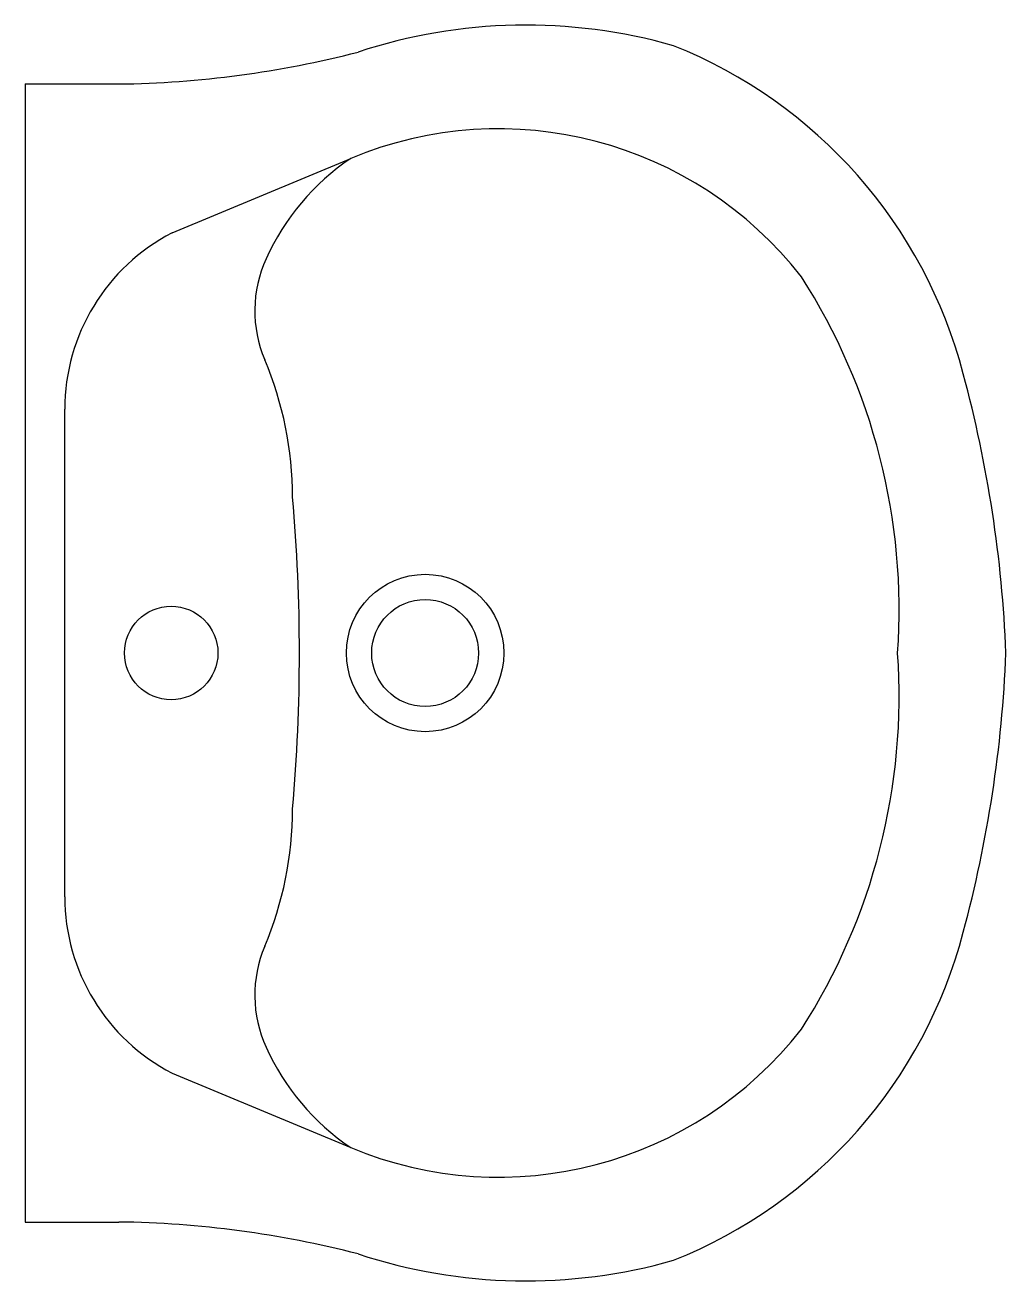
# Model space of a CAD drawing. Header units: millimetres. Extents: x 18.461 to 18.836, y -8.486 to -8.006.
import ezdxf

# ---------------------------------------------------------------- set-up
doc = ezdxf.new("R2010")
doc.units = ezdxf.units.MM
doc.header["$LTSCALE"] = 10

msp = doc.modelspace()

# ---------------------------------------------------------------- linework, layer by layer
for p, q in [((18.4613535029994, -8.028051000616843), (18.4613535029994, -8.463051000616842)), ((18.4613535029994, -8.028051000616843), (18.49715723919541, -8.028051000616843)), ((18.51752995622919, -8.085004590771087), (18.58586985499223, -8.056504713123836)), ((18.47651290989963, -8.338754183805664), (18.47651290989963, -8.15234781742802)), ((18.51752995622919, -8.406097410462598), (18.58586985499223, -8.434597288109849)), ((18.4613535029994, -8.463051000616842), (18.49715723919541, -8.463051000616842))]:
    msp.add_line(p, q)
for centre, radius in [((18.61430584070207, -8.245551000616842), 0.03009507199127244), ((18.61430584070207, -8.245551000616842), 0.02044138457566494), ((18.51721368590628, -8.24555100061684), 0.0178583583430546)]:
    msp.add_circle(centre, radius)
for centre, radius, start, end in [((18.65287976658269, -8.21099461023391), 0.2054436096170692, 74.05789439232102, 108.2107359243224), ((18.49209323347904, -7.641006374330757), 0.3870777530301001, 270.7496024508006, 284.4489741383717), ((18.64057575634698, -8.185741738762593), 0.1854932557364591, 14.64069045169128, 68.25117698092811), ((18.64237704506412, -8.192003387774077), 0.1468092414045964, 37.94660500985658, 112.6376646576925), ((18.63806620349263, -8.13340894693825), 0.09294471461765842, 124.1654753268399, 155.5294784497366), ((18.55230466994266, -8.15234781742802), 0.07579176004303527, 117.3109380030338, 180), ((18.59710884810462, -8.114769047613635), 0.04794526120751021, 155.5294784497366, 202.9546313866691), ((18.55992146777507, -8.22909547663188), 0.2356200790457933, 355.9952470449244, 32.72241686162741), ((18.42888917387814, -8.186016913907652), 0.1347405818354358, 3.806257843196118e-13, 22.95463138666949), ((18.35659347398198, -8.264286030352688), 0.4801256989393531, 2.236311726510289, 15.1437619048892), ((17.88662695917899, -8.245551000616842), 0.67961540152939, 354.9744670322415, 5.025532967758592), ((18.55992146777507, -8.262006524601805), 0.2356200790457933, 327.2775831383726, 4.004752955075565), ((18.35659347398198, -8.226815970880997), 0.4801256989393531, 344.8562380951108, 357.7636882734897), ((18.42888917387814, -8.305085087326031), 0.1347405818354358, 337.0453686133305, 359.9999999999997), ((18.55230466994266, -8.338754183805664), 0.07579176004303527, 180, 242.6890619969661), ((18.64057575634698, -8.305360262471092), 0.1854932557364591, 291.7488230190719, 345.3593095483087), ((18.59710884810462, -8.376332953620048), 0.04794526120751021, 157.0453686133309, 204.4705215502634), ((18.64237704506412, -8.299098613459606), 0.1468092414045964, 247.3623353423076, 322.0533949901434), ((18.63806620349263, -8.357693054295435), 0.09294471461765842, 204.4705215502634, 235.8345246731601), ((18.49209323347904, -8.850095626902926), 0.3870777530301005, 75.55102586162826, 89.25039754919942), ((18.65287976658269, -8.280107390999772), 0.2054436096170692, 251.7892640756776, 285.942105607679)]:
    msp.add_arc(centre, radius, start, end)

doc.saveas('drawing.dxf')
